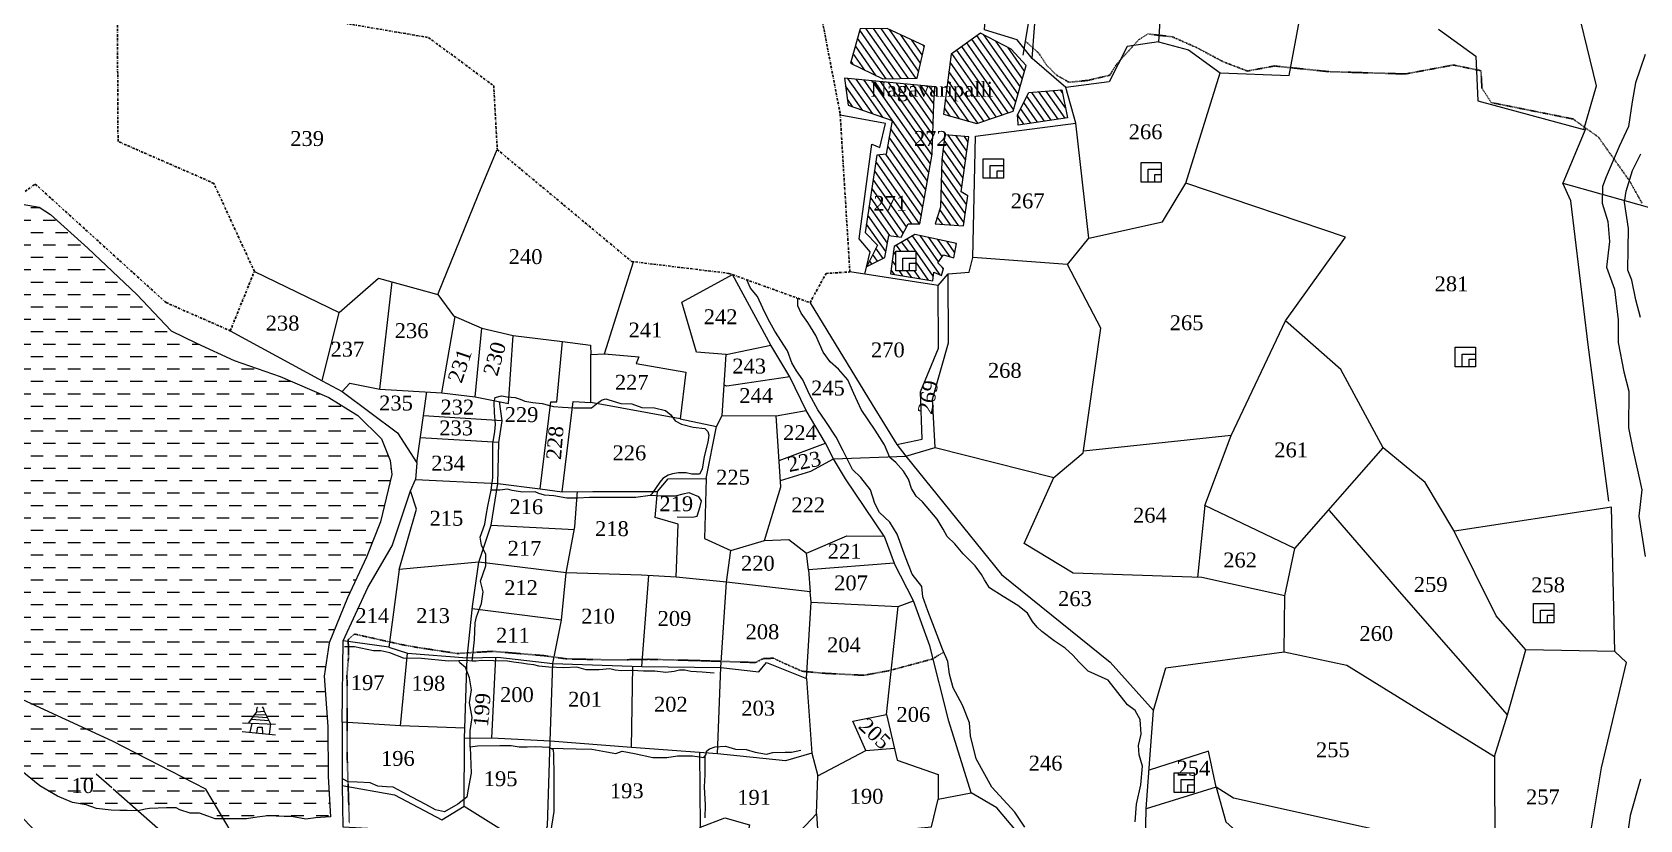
# Model space of a CAD drawing. Header units: millimetres. Extents: x -198 to 1953, y -1438 to 736.
# Drawn here: x 502.8 to 826.8, y -550.9 to -392.1 of the extents above; entities that cross this region are included whole.
import ezdxf

# ---------------------------------------------------------------- set-up
doc = ezdxf.new("R2010")
doc.units = ezdxf.units.MM
doc.header["$MEASUREMENT"] = 0
for name, pattern in [('ACAD_ISO02W100', [15, 12, -3]), ('ACAD_ISO07W100', [3, 0, -3]), ('BORDER', [1.75, 0.5, -0.25, 0.5, -0.25, 0, -0.25])]:
    doc.linetypes.add(name, pattern=pattern)
for name, color, linetype in [('CARTTRACK', 30, 'ACAD_ISO02W100'), ('NALA', 4, 'Continuous'), ('SQUAREWELL', 5, 'Continuous'), ('SURVEY_BND', 7, 'Continuous'), ('SURVEY_NO', 7, 'Continuous'), ('VILLAGE_AREA', 1, 'Continuous'), ('WATER_BODY', 4, 'Continuous')]:
    doc.layers.add(name, color=color, linetype=linetype)
doc.layers.add('FOOTPATH', color=150, linetype='ACAD_ISO07W100', lineweight=30)
doc.layers.add('VILL_BOUNDARY', color=6, linetype='BORDER', lineweight=30)
doc.styles.get("Standard").update_dxf_attribs({"font": 'TIMES.TTF'})

# ---------------------------------------------------------------- blocks, each defined once
blk = doc.blocks.new('2')
at = {"layer": 'VILLAGE_AREA'}
for points in [[(552.35, -589.93), (553.96, -587.65), (555.4, -587.58), (556.68, -590.1)], [(552.88, -589.19), (556.34, -589.42)], [(553.28, -588.61), (556.04, -588.84)], [(553.57, -588.2), (555.77, -588.31)], [(550.99, -591.63), (557.71, -592.34)], [(551.09, -589.88), (557.74, -590.14)], [(552.96, -590), (552.54, -591.79)], [(553.95, -591.94), (554.12, -590.74), (555.04, -590.74), (555.09, -592.06)], [(556.68, -590.1), (556.44, -592.21)]]:
    blk.add_lwpolyline(points, dxfattribs=at)
for centre, radius, start, end in [((554.6, -587.28), 0.744, 135.1192, 210.0792), ((554.49, -587.38), 0.93, 347.7306, 51.3006)]:
    blk.add_arc(centre, radius, start, end, dxfattribs=at)

msp = doc.modelspace()

# ---------------------------------------------------------------- hatches: boundary and pattern name
at = {"layer": 'VILLAGE_AREA'}
h = msp.add_hatch(dxfattribs=at)
h.set_pattern_fill('ANSI31', color=256, scale=10, angle=80, style=0)
h.paths.add_polyline_path([(682.58, -394.89), (675.1, -391.42), (669.64, -391.45), (667.71, -398.42), (674.23, -401.56), (681.11, -401.45)])
h.paths.add_polyline_path([(700.1, -395.56), (693.91, -392.32), (687.99, -396.55), (686.45, -408.7), (693.16, -410.57), (700.5, -408.05), (703.09, -398.85)])
h.paths.add_polyline_path([(710.31, -403.76), (703.63, -404.33), (701.33, -408.79), (701.5, -410.55), (701.47, -410.86), (711.42, -409.41)])
h.paths.add_polyline_path([(691.58, -413.26), (686.72, -412.85), (686.09, -417.94), (685.86, -427.39), (684.73, -430.76), (690.5, -431.17), (691.32, -425.16), (690.01, -424.34)])
h.paths.add_polyline_path([(684.17, -416.73), (684.52, -406.5), (684.69, -403.15), (666.52, -401.41), (667.22, -406.84), (676.07, -409.97), (674.91, -416.73), (673, -416.9), (670.68, -432.54), (673.11, -435.08), (670.97, -439.36), (674.62, -437.57), (675.43, -433.11), (677.92, -433.46), (679.31, -430.75), (681.68, -430.8)])
h.paths.add_polyline_path([(689.09, -434.71), (680.66, -432.9), (676.48, -435.37), (675.76, -440.85), (684.29, -442.26), (684.47, -440.52), (686.04, -441.17), (686.44, -439.76), (685.31, -438.6), (686.44, -437), (688.54, -437.65)])
h.paths.add_polyline_path([(680.87, -436.31), (680.87, -440.26), (679.61, -440.26), (678.24, -440.26), (676.81, -440.26), (676.81, -436.31)], flags=16)
h.paths.add_polyline_path([(670.68, -407.11), (696.86, -407.11), (696.86, -401.06), (670.68, -401.06)], flags=9)
h.paths.add_polyline_path([(679.71, -415.88), (687.89, -415.88), (687.89, -411.3), (679.71, -411.3)], flags=9)
h.paths.add_polyline_path([(671.54, -428.97), (679.72, -428.97), (679.72, -424.39), (671.54, -424.39)], flags=24)
at = {"layer": 'WATER_BODY'}
h = msp.add_hatch(dxfattribs=at)
h.set_pattern_fill('DASH', color=256, scale=20, style=0)
h.paths.add_polyline_path([(575.25, -481.31), (574.92, -478.43), (573.2, -474.06), (568.43, -469.41), (562.56, -465.76), (552.78, -461.53), (543.52, -458.32), (535.93, -454.83), (530.78, -452.34), (523.89, -445.04), (513.97, -435.69), (506.46, -428.9), (504.18, -427.4), (500.75, -426.8), (496.15, -426.24), (485.18, -424.91), (474.15, -424.53), (465.75, -423.42), (463.86, -422.98), (462.26, -422.7), (459.87, -422.76), (456.38, -423.92), (452.61, -425.08), (448.9, -425.91), (444.91, -425.58), (441.86, -422.98), (437.32, -419.55), (435.16, -416.78), (433, -414.67), (431.55, -413.51), (429.84, -412.35), (429.34, -412.4), (428.17, -413.29), (426.95, -414.73), (425.85, -416.5), (424.18, -419.38), (421.52, -423.36), (418.39, -428.51), (415.27, -433.25), (411.88, -438.65), (409.97, -440.04), (408.9, -440.29), (394.34, -485.65), (395.66, -487.31), (398.19, -489.49), (400.99, -490.56), (404.11, -491.53), (408.72, -491.6), (414.61, -492.43), (422.94, -492.47), (426.55, -493.31), (431.05, -494.59), (434.83, -496.28), (439.38, -499.32), (442.26, -501.26), (445.48, -503.51), (449.68, -506.83), (452.66, -508.7), (455.95, -510.15), (459.86, -511.47), (462.94, -511.94), (464.57, -512.63), (466.33, -513.53), (467.75, -515.02), (470.39, -516.33), (472.81, -517.23), (475.41, -517.96), (477.66, -518.96), (480.82, -520.38), (485.89, -523.28), (488.31, -524.7), (489.05, -525.51), (490.5, -521.93), (518.95, -535.02), (537.76, -544.69), (541.28, -550.63), (542.82, -550.63), (544.24, -550.63), (545.97, -550.63), (548.15, -550.32), (550.27, -550.04), (553.54, -550.21), (555.07, -550.21), (557.94, -550.73), (559.88, -550.49), (562.93, -550.24), (562.45, -542.15), (562.39, -532.08), (561.62, -521.91), (562.67, -515.21), (566.34, -506.1), (570.16, -497.97), (572.99, -490.83)])
h.paths.add_polyline_path([(548.07, -529.07), (549.51, -529), (550.79, -531.52), (550.54, -533.63), (546.65, -533.21), (547.08, -531.38), (546.46, -531.35)], flags=16)
h.paths.add_polyline_path([(490.5, -521.93), (489.05, -525.51), (490.46, -527.09), (491.47, -528.92), (492.61, -532.42), (494.03, -534.67), (495.91, -536.91), (499.65, -540.2), (504.33, -544), (507.86, -546.12), (510.88, -547.36), (513.64, -547.86), (515.75, -548.55), (518.7, -548.9), (520.47, -549), (521.92, -549), (524.14, -549.04), (525.56, -548.73), (526.46, -548.55), (529.86, -548.45), (531.83, -548.45), (532.56, -548.86), (534.64, -549.49), (536.51, -549.49), (538.21, -550.14), (539.66, -550.63), (541.28, -550.63), (537.76, -544.69), (518.95, -535.02)], flags=17)
h.paths.add_polyline_path([(408.9, -440.29), (404.24, -441.4), (397.9, -441.5), (393.95, -441.5), (390.76, -441.67), (389.44, -442.19), (386.67, -443.58), (385.53, -443.68), (381.96, -442.61), (379.4, -442.19), (377.81, -442.75), (374.17, -443.82), (370.98, -444.79), (368.76, -445.62), (366.72, -446.48), (364.74, -447.25), (363.53, -447.35), (362.04, -447.21), (358.4, -446.03), (353.93, -444.65), (349.88, -442.82), (348.04, -442.02), (346.76, -441.71), (344.82, -442.75), (341.8, -443.75), (340.59, -443.44), (339.17, -443.32), (344.67, -448.6), (362.92, -463.65), (368.27, -470.21), (370.24, -473.53), (375.92, -475.55), (384.62, -479.25), (388.66, -480.83), (390.94, -482.5), (392.99, -483.95), (394.34, -485.65)])
h.paths.add_polyline_path([(344.67, -448.6), (339.17, -443.32), (334.08, -442.89), (329.78, -441.99), (329.58, -441.99), (329.23, -454.17), (331.74, -454.17), (332.57, -454.55), (333.06, -456.04), (333.06, -457.84), (332.78, -460.78), (332.61, -463.03), (333.54, -465.66), (335.27, -466.63), (338.08, -467.42), (343.38, -467.98), (349.67, -467.89), (352.44, -468.92), (355.77, -470.38), (361.63, -471.69), (368.33, -472.85), (370.24, -473.53), (368.27, -470.21), (362.92, -463.65)])
h.paths.add_polyline_path([(469.88, -489.68), (491.33, -489.68), (491.33, -485), (469.88, -485)], flags=24)
h.paths.add_polyline_path([(480.75, -482.23), (484.49, -482.23), (484.49, -477.66), (480.75, -477.66)], flags=24)
h.paths.add_polyline_path([(509.95, -546.29), (515.91, -546.29), (515.91, -541.72), (509.95, -541.72)], flags=24)

# ---------------------------------------------------------------- linework, layer by layer
at = {"layer": 'CARTTRACK'}
for points in [[(702.53, -396.76), (704.54, -384.59), (702.37, -370.46), (701.28, -364.79), (700.42, -359.41)], [(559.5, -575.01), (558.17, -570.17), (554.38, -566.32), (547.96, -564.72), (541.28, -564.33), (534.6, -557.98), (528.09, -552.63), (518.84, -544.41), (515.69, -541.65)]]:
    msp.add_lwpolyline(points, dxfattribs=at)
at = {"layer": 'FOOTPATH', "ltscale": 0.002}
for points in [[(827.23, -426.63), (824.68, -422.09), (818.43, -413.3), (813.3, -409.64), (796.84, -406.34), (794.95, -403.41), (794.76, -399.91), (789.17, -398.77), (779.52, -400.57), (764, -400.1), (753.12, -398.96), (747.68, -399.98), (742.76, -398.09), (737.65, -395.35), (732.54, -393.08), (727.62, -392.51), (725.82, -393.65), (721.28, -398.66), (719.95, -400.83), (715.51, -401.87), (711.72, -402.25), (709.26, -400.83), (707.27, -398.85), (705.57, -396.29), (702.99, -394)], [(686.51, -517.06), (684.15, -518.48), (675.39, -520.83), (670.37, -521.74), (662, -521.31), (657.95, -520.92), (654.59, -519.44), (652.15, -518.3), (650.05, -518.39), (648.53, -519.17), (637.17, -518.78), (626.96, -518.52), (619.94, -518.65), (610.44, -518.43), (605.88, -517.78), (595.59, -516.91), (588.44, -517.35), (580.42, -516.13), (577.21, -515.55), (570.98, -514.16), (567.67, -513.42), (566.49, -514.55), (566.53, -518.16), (566.23, -521.73), (566.27, -538.18), (566.71, -551.63)]]:
    msp.add_lwpolyline(points, dxfattribs=at)
at = {"layer": 'NALA'}
for points in [[(827.85, -396.64), (825.87, -402.36), (825.21, -406.19), (824.48, -411.17), (822.61, -415.17), (819.96, -421.27), (819.23, -423.25), (819.19, -426.6), (820.33, -430.27), (820.66, -434.34), (820.03, -439.49), (821.69, -443.93), (822.42, -450.14), (822.42, -454.65), (823.52, -460.61), (824.55, -464.5), (824.48, -471.85), (825.36, -476.21), (826.46, -481.04), (827.16, -484.38), (826.54, -489.65), (827.86, -497.77)], [(826.9, -449.61), (825.95, -446.06), (825.14, -442.11), (824.37, -440.13), (824.41, -435.84), (824.48, -431.74), (823.67, -426.43), (824.04, -424.19), (825.32, -419.99), (826.97, -416.65)], [(702.85, -552.32), (700.8, -549.35), (696.2, -544.27), (693.02, -538.56), (691.88, -533.91), (691.66, -531.31), (690.27, -527.74), (688.42, -524.29), (687.66, -521.48), (687.31, -518.93), (686.26, -516.47), (684.65, -512.27), (683.3, -508.73), (682.3, -505.93), (682.1, -503.87), (680.14, -501.37), (678.79, -497.96), (677.13, -493.32), (675.62, -490.91), (673.57, -488.91), (672.61, -487.11), (671.71, -484.4), (669.81, -481.9), (668.1, -480.25), (666.19, -476.49), (664.78, -473.75), (662.72, -470.59), (661.12, -468.24), (659.41, -465.18), (658.11, -462.18), (656.8, -460.37), (655.9, -458.77), (655, -456.37), (652.43, -452.42), (651.08, -449.97), (650.02, -447.76), (648.97, -445.41), (647.57, -443.71), (646.8, -442.06)], [(725.09, -551.29), (725.31, -547.74), (726.23, -543.78), (726.53, -540.05), (725.87, -537.77), (725.72, -535.87), (726.27, -533.59), (726.09, -530.66), (725.06, -528.83), (723.55, -527.69), (719.66, -522.72), (715.62, -520.92), (713.76, -519.07), (712.51, -517.68), (710.94, -516.29), (708.76, -514.81), (706.26, -512.92), (705.29, -512.04), (704.36, -510.88), (703.39, -509.22), (701.44, -507.69), (698.5, -505.85), (695.68, -504.14), (694.71, -502.52), (694.1, -501.41), (692.85, -499.65), (690.4, -497.25), (688.73, -495.26), (687.2, -493.78), (686.37, -492.3), (685.17, -490.31), (682.24, -486.8), (680.94, -485.64), (679.97, -484.12), (679.36, -482.22), (678.39, -480.6), (676.82, -478.89), (675.66, -477.87), (674.55, -475.33), (672.65, -472.32), (669.87, -468.17), (668.34, -464.93), (667.18, -462.2), (665.28, -460.07), (663.57, -458.59), (662.18, -456.65), (660.74, -453.27), (659.12, -450.65), (657.77, -448.75), (657.12, -447.31), (657.1, -445.78)], [(591.43, -518.92), (591.92, -514.57), (592.07, -511.15), (592.36, -509.96), (593.32, -507.26), (593.69, -504.91), (593.14, -502.79), (594.22, -499.69), (594.22, -497.42), (593.35, -495.53), (593.09, -493.91), (594.02, -491.26), (594.31, -489.56), (594.6, -487.65), (595.3, -484.42), (595.62, -481.94), (595.62, -480.11), (595.65, -477.85), (595.65, -476.6), (595.65, -475.09), (596.03, -472.63), (596.17, -471.12), (595.94, -468.88), (595.91, -466.71), (596.09, -465.75), (597.39, -465.4), (598.53, -465.6), (600.1, -465.78), (601.15, -466.1), (602.08, -466.5), (603.65, -466.76), (605.54, -466.94), (607.83, -467.58), (609.69, -467.69), (611.93, -467.84), (614.11, -467.87), (615.51, -467.87), (616.5, -467.02), (617.23, -466.5), (617.63, -466.21), (618.39, -466.01), (618.97, -466.21), (621.4, -466.99), (623.61, -467.05), (625.62, -467.8), (628.18, -467.86), (630.42, -468.41), (631.47, -469.25), (632.37, -470.44), (633.66, -471.12), (636.02, -471.73), (638.37, -471.99), (638.92, -472.63), (639.16, -473.33), (638.92, -474.75), (638.2, -477.63), (637.82, -480.23), (637.24, -481.19), (635.72, -481.19), (634.56, -480.96), (633.05, -480.96), (631.86, -481.16), (630.93, -481.4), (629.91, -482.06), (629.3, -482.82), (627.66, -485.18), (627.34, -485.5), (624.46, -485.89), (619.54, -485.89), (617.45, -485.89), (615.07, -485.93), (612.76, -486.04), (610.55, -486.04), (607.91, -485.6), (606, -485.42), (604.9, -485.12), (604.17, -484.79), (601.62, -484.86), (599.53, -484.53), (598.57, -484.24), (597.03, -484.46), (595.75, -484.46), (595.3, -484.42)], [(632.79, -489.82), (635.85, -489.91), (636.8, -489.68), (637.41, -487.72), (637.64, -486.57), (637.15, -485.76), (635.22, -484.98), (633.92, -485.24), (632.36, -485.64), (631.18, -485.64), (629.54, -485.64), (627.34, -485.5)], [(607.33, -553.41), (607.99, -549.19), (607.99, -545.64), (607.96, -542.03), (607.9, -537.72), (607.87, -536.78), (606.99, -536.3), (604.16, -536.18), (602.56, -536.21), (600.93, -536.21), (599.3, -535.94), (597.01, -535.94), (592.52, -535.99), (591.04, -536.21), (591.04, -532.92), (591.47, -530.27), (590.9, -527.29), (591.29, -524.67), (590.93, -522.23), (590.08, -520.18), (588.97, -519.21), (588.78, -518.85), (586.68, -518.92), (581.26, -518.37), (577.63, -518.27), (574.89, -517.19), (573.06, -516.78), (571.55, -516.78), (567.72, -516.03), (565.72, -516)], [(640.22, -521.34), (637.84, -521.11), (635.54, -520.99), (634.3, -520.72), (633.24, -520.72), (632.18, -520.95), (630.49, -521.18), (628.25, -520.92), (626.01, -520.92), (624.81, -520.86), (623.5, -520.76), (621.54, -520.83), (620.25, -520.72), (619.21, -520.44), (617.05, -520.65), (614.42, -520.62), (612.56, -520.12), (609.94, -520.21), (606.92, -520.07), (604.92, -519.91), (603.86, -519.61), (602.59, -519.47), (601.37, -519.29), (599.8, -519.08), (598.6, -518.92), (595.76, -518.83), (593.27, -518.78), (592.28, -518.92), (591.43, -518.92), (590.34, -518.74), (588.78, -518.85)], [(591.04, -536.21), (591.23, -541.44), (590.55, -545), (590.36, -546.28), (588.57, -547.72), (585.88, -549.24), (584.1, -548.86), (582.13, -547.8), (579.32, -546.28), (577.54, -545.37), (575.53, -544.31), (574.2, -544.2), (572.42, -544.09), (570.9, -543.4), (568.25, -543.29), (566.46, -543.18), (565.33, -542.61)], [(607.16, -536.39), (612.43, -536.58), (615.54, -536.64), (618.51, -537.17), (620.4, -537.47), (621.66, -537.01), (624.17, -537.53), (627.87, -538.29), (630.68, -538.29), (632.81, -537.99), (635.85, -537.96), (638.17, -538.29), (638.63, -537.7), (638.7, -537.03), (639.26, -536.57), (640.42, -536.14), (642.5, -536.04), (644.55, -536.64), (646.67, -536.67), (648.49, -537.2), (650.74, -537.66), (652.04, -537.33), (654.56, -537.26), (655.78, -537.26), (657.66, -536.8)], [(638.43, -550.48), (638.5, -547.91), (638.29, -544.24), (638.41, -541.82), (638.41, -539.9), (638.4, -537.99)], [(826.9, -542.66), (824.81, -550), (823.6, -558.46)]]:
    msp.add_lwpolyline(points, dxfattribs=at)
at = {"layer": 'SQUAREWELL'}
for points in [[(694.45, -417.65), (698.51, -417.65), (698.51, -421.6), (694.45, -421.6)], [(695.88, -419.02), (698.51, -419.02), (698.51, -421.6), (695.88, -421.6)], [(697.25, -420.06), (698.51, -420.06), (698.51, -421.6), (697.25, -421.6)], [(726.26, -418.4), (730.32, -418.4), (730.32, -422.34), (726.26, -422.34)], [(727.69, -419.77), (730.32, -419.77), (730.32, -422.34), (727.69, -422.34)], [(729.06, -420.81), (730.32, -420.81), (730.32, -422.34), (729.06, -422.34)], [(676.81, -436.31), (680.87, -436.31), (680.87, -440.26), (676.81, -440.26)], [(678.24, -437.68), (680.87, -437.68), (680.87, -440.26), (678.24, -440.26)], [(679.61, -438.72), (680.87, -438.72), (680.87, -440.26), (679.61, -440.26)], [(789.58, -455.64), (793.64, -455.64), (793.64, -459.58), (789.58, -459.58)], [(791, -457.01), (793.64, -457.01), (793.64, -459.58), (791, -459.58)], [(792.37, -458.05), (793.64, -458.05), (793.64, -459.58), (792.37, -459.58)], [(805.36, -507.24), (809.42, -507.24), (809.42, -511.18), (805.36, -511.18)], [(806.78, -508.61), (809.42, -508.61), (809.42, -511.18), (806.78, -511.18)], [(808.15, -509.65), (809.42, -509.65), (809.42, -511.18), (808.15, -511.18)], [(732.91, -541.39), (736.97, -541.39), (736.97, -545.34), (732.91, -545.34)], [(734.34, -542.76), (736.97, -542.76), (736.97, -545.34), (734.34, -545.34)], [(735.71, -543.8), (736.97, -543.8), (736.97, -545.34), (735.71, -545.34)]]:
    msp.add_lwpolyline(points, close=True, dxfattribs=at)
at = {"layer": 'SURVEY_BND'}
for points in [[(815.87, -411.47), (811.22, -422.59), (858.44, -435.82), (858.02, -413.88), (857.41, -368.25), (857.94, -341.38), (852.52, -339.98), (810.21, -333.44)], [(729.75, -394.12), (735.81, -395.72), (742.22, -400.33), (756.13, -400.9), (759.21, -384.28), (762.19, -367.13), (761.37, -355.62), (733.87, -350.57)], [(786.23, -391.54), (793.72, -396.96), (794.1, -406), (815.5, -411.78), (818.01, -402.98), (813, -382.21), (810.71, -353.48)], [(704.3, -397.46), (701.3, -393.68), (694.71, -391.68), (695.62, -377.07), (694.56, -360.05)], [(730.64, -380.23), (729.75, -394.12), (723.45, -395.01), (719.84, -402.17), (711.1, -403.33), (704.3, -397.46), (705.73, -378.84)], [(715.75, -433.65), (730.58, -430.36), (735.31, -422.59), (742.22, -400.33)], [(685.37, -443.17), (687.41, -440.84), (691.64, -440.48), (692.37, -437.57), (692.88, -413.12), (713.14, -410.51), (711.1, -403.33)], [(670.58, -440.93), (671.69, -436.44), (669.46, -433.77), (672.01, -414.69), (673.64, -415.42), (674.77, -410.56), (665.63, -408.84)], [(711.41, -438.98), (715.75, -433.65), (713.14, -410.51)], [(547.57, -440.35), (564.64, -448.65), (572.56, -441.69), (584.53, -445.03), (592.66, -425.02), (596.52, -415.81)], [(744.43, -473.41), (755.39, -450.29), (767.43, -433.47), (735.31, -422.59)], [(820.54, -486.64), (816.37, -455.14), (812.85, -426.13), (811.22, -422.59)], [(584.53, -445.03), (587.72, -449.31), (593.39, -451.79), (599.75, -453.28), (609.69, -454.47), (615.31, -455.22), (615.36, -457.11), (618.1, -456.96), (623.95, -438.4)], [(659.54, -446.66), (672.04, -467.15), (677.06, -475.22), (682.16, -474.13), (681.8, -464.6), (685.44, -455.8), (685.37, -443.17), (667.57, -440.47)], [(684.77, -475.87), (708.68, -481.88), (714.61, -476.91), (718.15, -451.79), (711.41, -438.98), (692.37, -437.57)], [(561.2, -462.42), (565.24, -464.53), (566.83, -462.85), (572.87, -464.09), (575.36, -442.47)], [(633.36, -470.05), (640.71, -471.62), (641.86, -469.39), (642.62, -457.13), (636.67, -456.66), (633.74, -446.55), (643.89, -441)], [(642.62, -457.13), (651.63, -455.23), (643.89, -441)], [(677.06, -475.22), (678.88, -477.58), (684.77, -475.87), (684.22, -466.09), (687.44, -454.73), (687.41, -440.84)], [(542.71, -452.32), (561.2, -462.42), (564.64, -448.65)], [(572.87, -464.09), (585.35, -464.82), (588, -449.43)], [(757.27, -496.18), (775.03, -475.88), (766.54, -460.09), (755.39, -450.29)], [(585.35, -464.82), (592.06, -465.65), (593.39, -451.79)], [(592.06, -465.65), (598.77, -466.95), (599.75, -453.28)], [(596.64, -483.09), (605.14, -484.2), (607.34, -466.67), (608.49, -466.67), (609.69, -454.47)], [(655.46, -461.6), (651.63, -455.23)], [(605.14, -484.2), (609.57, -484.76), (611.82, -466.59), (615.34, -466.8), (615.36, -457.11)], [(618.1, -456.96), (625.05, -457.56), (624.49, -458.9), (634.5, -460.68), (633.36, -470.05), (615.34, -466.8)], [(641.86, -469.39), (652.71, -469.48), (658.77, -468.38), (655.46, -461.6), (642.77, -463.48), (642.24, -463.26)], [(565.24, -464.53), (576.38, -472.87), (580.29, -478.93), (582.3, -464.64)], [(596.8, -474.82), (597.52, -470.44), (581.62, -469.48)], [(597.52, -470.44), (596.98, -466.6)], [(638.61, -482.06), (638.27, -494.17), (643.6, -496.58), (650.38, -494.6), (653.68, -483.77), (652.71, -469.48)], [(653.32, -478.49), (662.65, -474.99), (658.77, -468.38)], [(609.57, -484.76), (615.79, -484.69), (628.78, -484.69), (630.95, -482.12), (638.61, -482.06), (640.71, -471.62)], [(580.29, -478.93), (580.02, -482.29), (596.64, -483.09), (596.8, -474.82), (581, -473.88)], [(653.59, -482.48), (659.72, -480.63), (664.25, -478.14), (662.65, -474.99)], [(739.09, -487.53), (744.43, -473.41), (714.66, -476.58)], [(800.08, -529.72), (803.82, -516.6), (797.83, -509.75), (789.32, -492.58), (783.54, -482.92), (775.03, -475.88)], [(650.38, -494.6), (655.29, -494.37), (658.83, -497.15), (666.98, -493.61), (674.5, -493.7), (666.67, -482.17), (664.25, -478.14)], [(664.25, -478.14), (678.88, -477.58)], [(678.88, -477.58), (686.51, -487.03), (698.15, -501.4), (720.04, -519.11), (728.75, -528.82), (731.24, -520.22), (755.1, -517), (755.26, -505.74), (738.5, -502.06), (712.6, -501.17), (702.73, -495.19), (708.68, -481.88)], [(592.79, -498.96), (576.76, -500.4), (580.26, -488.28), (579, -484.56), (580.02, -482.29)], [(576.76, -500.4), (574.66, -516.04), (565.44, -514.79), (570.4, -504.04), (575.33, -495.68), (579, -484.56)], [(595.27, -491.46), (596.64, -483.09)], [(632.57, -501.96), (625.56, -501.59), (610.43, -501.06), (612.17, -491.84), (612.59, -485.42), (612.68, -484.72)], [(642.72, -502.97), (632.57, -501.96), (632.94, -491.26), (628.35, -489.95), (628.78, -484.69)], [(755.26, -505.74), (757.27, -496.18), (739.09, -487.53), (737.64, -502.03)], [(755.1, -517), (767.71, -519.72), (797.49, -538.11), (800.08, -529.72), (778.83, -505.41), (764.22, -488.5)], [(821.7, -516.92), (821.07, -487.86), (789.4, -492.73)], [(610.43, -501.06), (592.79, -498.96), (595.27, -491.46), (612.07, -492.34)], [(674.5, -493.7), (676.47, -499.12), (659.23, -500.49), (658.83, -497.15)], [(659.23, -500.49), (659.6, -504.91), (642.72, -502.97), (643.6, -496.58)], [(574.66, -516.04), (578.44, -517.25), (590.45, -518.19), (591.52, -507.9), (592.79, -498.96)], [(607.7, -519.35), (625.65, -519.95), (627.03, -501.66)], [(609.48, -510.63), (610.43, -501.06)], [(659.8, -507.02), (677.31, -507.91), (680.41, -506.71), (676.47, -499.12)], [(625.65, -519.95), (641.58, -520.15), (642.72, -502.97)], [(641.58, -520.15), (649.24, -521.02), (650.79, -519.18), (658.81, -522.37), (659.8, -507.02), (659.6, -504.91)], [(590.45, -518.19), (596.65, -518.08), (607.7, -519.35), (609.48, -510.63), (591.48, -508.33)], [(658.81, -522.37), (659.92, -537.4), (661.1, -542.01), (670.79, -536.86), (668.16, -530.98), (674.96, -529.62), (677.31, -507.91)], [(674.96, -529.62), (677.13, -538.82), (685.37, -541.72), (685.35, -546.67), (692.05, -545.41), (687.55, -530.95), (683.66, -515.82), (680.41, -506.71)], [(577.02, -531.9), (565.23, -531.16), (565.44, -514.79)], [(590, -532.37), (577.02, -531.9), (578.44, -517.25)], [(595.41, -534.42), (589.94, -534.46), (590.45, -518.19)], [(607.16, -535.04), (595.41, -534.42), (596.22, -518.09)], [(795.78, -572.79), (807.37, -577.34), (812.71, -578.3), (819.02, -540.37), (824.06, -519.16), (821.7, -516.92), (803.82, -516.6)], [(623.59, -536.3), (607.16, -535.04), (607.7, -519.35)], [(640.93, -537.59), (623.59, -536.3), (623.86, -519.89)], [(659.92, -537.4), (654.6, -538.98), (640.93, -537.59), (641.58, -520.15)], [(542.88, -553.31), (537.76, -544.69), (518.95, -535.02), (490.5, -521.93), (488.66, -526.46), (484.34, -544.57), (496.52, -546.29), (497.73, -547.26), (507.51, -557.41), (518.5, -560.51)], [(565.23, -531.16), (565.27, -543.93), (575.8, -545.86), (585.36, -550.87), (589.83, -548.08), (589.94, -534.46)], [(797.49, -538.11), (797.52, -558.19), (744.9, -546.49), (741.4, -544.27), (727.29, -548.67), (728.19, -536.85), (728.75, -528.82)], [(589.83, -548.08), (604.89, -557.53), (606.62, -552.08), (607.16, -535.04)], [(632.27, -557.26), (635.67, -557.14), (635.55, -555.3), (637.45, -552.35), (637.34, -537.32)], [(670.79, -536.86), (676.56, -536.41)], [(741.4, -544.27), (739.87, -537.03), (727.88, -540.88)], [(565.27, -543.93), (565.39, -552.3), (588.17, -553.47), (597.27, -562), (596.43, -564.72), (606.74, -566.06), (608.3, -560.1), (604.89, -557.53)], [(657.57, -562.53), (656.44, -554.38), (660.83, -549.65), (661.1, -542.01)], [(741.4, -544.27), (743.33, -551.26), (754.28, -561.13), (754.18, -563.45), (749.76, -563.03), (731.31, -568.38), (726.82, -571.37), (727.29, -548.67)], [(660.83, -549.65), (661.11, -553.71), (677.86, -552.87), (684, -552.25), (685.35, -546.67)], [(694.05, -571.3), (711.69, -573.43), (707.5, -565.44), (701.12, -553.17), (697.19, -548.46), (692.05, -545.41)], [(637.45, -552.35), (642.36, -550.46), (647.37, -551.86), (647.15, -552.91), (639.18, -556.25), (635.67, -557.14)]]:
    msp.add_lwpolyline(points, dxfattribs=at)
at = {"layer": 'VILL_BOUNDARY'}
for points in [[(333.03, -371.37), (331.02, -412.58), (329.62, -440.57), (373.96, -439.99), (409.24, -439.22), (419.54, -422.99), (427.79, -407.82), (446.3, -423.73), (459.36, -420.38), (501.39, -424.23), (503.41, -422.76), (529.78, -446.65), (542.71, -452.32), (547.57, -440.35), (539.4, -422.61), (520.09, -414.16), (519.95, -387.74)], [(542.92, -386.47), (582.67, -393.23), (595.8, -402.96), (596.52, -415.81), (623.6, -438.36), (643.19, -440.75), (659.54, -446.66), (662.78, -440.75), (667.57, -440.47), (665.6, -408.48), (662.08, -390.17)]]:
    msp.add_lwpolyline(points, dxfattribs=at)
at = {"layer": 'VILLAGE_AREA'}
for points in [[(674.23, -401.56), (681.11, -401.45), (682.58, -394.89), (675.1, -391.42), (669.64, -391.45), (667.71, -398.42), (674.23, -401.56)], [(693.16, -410.57), (700.5, -408.05), (703.09, -398.85), (700.1, -395.56), (693.91, -392.32), (687.99, -396.55), (686.45, -408.7), (693.16, -410.57)], [(675.43, -433.11), (677.92, -433.46), (679.31, -430.75), (681.68, -430.8), (684.17, -416.73), (684.52, -406.5), (684.69, -403.15), (666.52, -401.41), (667.22, -406.84), (676.07, -409.97), (674.91, -416.73), (673, -416.9), (670.68, -432.54), (673.11, -435.08), (670.97, -439.36), (674.62, -437.57), (675.43, -433.11)], [(701.5, -410.55), (701.33, -408.79), (703.63, -404.33), (710.31, -403.76), (711.42, -409.41), (701.47, -410.86), (701.5, -410.55)], [(684.73, -430.76), (690.5, -431.17), (691.32, -425.16), (690.01, -424.34), (691.58, -413.26), (686.72, -412.85), (686.09, -417.94), (685.86, -427.39), (684.73, -430.76)], [(686.44, -437), (688.54, -437.65), (689.09, -434.71), (680.66, -432.9), (676.48, -435.37), (675.76, -440.85), (684.29, -442.26), (684.47, -440.52), (686.04, -441.17), (686.44, -439.76), (685.31, -438.6), (686.44, -437)]]:
    msp.add_lwpolyline(points, dxfattribs=at)
at = {"layer": 'WATER_BODY'}
for points in [[(500.75, -426.8), (504.18, -427.4), (506.46, -428.9), (513.97, -435.69), (523.89, -445.04), (530.78, -452.34), (535.93, -454.83), (543.52, -458.32), (552.78, -461.53), (562.56, -465.76), (568.43, -469.41), (573.2, -474.06), (574.92, -478.43), (575.25, -481.31), (572.99, -490.83), (570.16, -497.97), (566.34, -506.1), (562.67, -515.21), (561.62, -521.91), (562.39, -532.08), (562.45, -542.15), (562.93, -550.24)], [(562.93, -550.24), (559.88, -550.49), (557.94, -550.73), (555.07, -550.21), (553.54, -550.21), (550.27, -550.04), (548.15, -550.32), (545.97, -550.63), (544.24, -550.63), (542.82, -550.63), (541.29, -550.63), (539.66, -550.63), (538.21, -550.14), (536.51, -549.49), (534.64, -549.49), (532.56, -548.86), (531.83, -548.45), (529.86, -548.45), (526.46, -548.55), (525.56, -548.73), (524.14, -549.04), (521.92, -549), (520.47, -549), (518.7, -548.9), (515.75, -548.55), (513.64, -547.86), (510.88, -547.36), (507.86, -546.12), (504.33, -544), (499.65, -540.2)]]:
    msp.add_lwpolyline(points, dxfattribs=at)

# ---------------------------------------------------------------- block references
at = {"layer": 'VILLAGE_AREA'}
msp.add_blockref('2', (-5.89, 58.58), dxfattribs=at)

# ---------------------------------------------------------------- texts
at = {"layer": 'SURVEY_NO'}
for s, p in [('Nagavaripalli', (671.75, -405.14)), ('266', (723.77, -413.72)), ('239', (554.8, -415.08)), ('272', (680.48, -415.06)), ('271', (672.31, -428.14)), ('267', (700.01, -427.65)), ('240', (598.83, -438.88)), ('281', (785.41, -444.36)), ('238', (549.85, -452.27)), ('242', (638.13, -450.99)), ('265', (732.03, -452.2)), ('236', (575.85, -453.79)), ('241', (622.97, -453.67)), ('237', (562.91, -457.52)), ('270', (671.83, -457.67)), ('243', (643.89, -460.93)), ('268', (695.39, -461.8)), ('227', (620.22, -464.2)), ('245', (659.75, -465.36)), ('235', (572.71, -468.38)), ('232', (585.07, -469.19)), ('244', (645.29, -466.87)), ('229', (598.01, -470.71)), ('233', (584.84, -473.39)), ('224', (654.12, -474.36)), ('226', (619.74, -478.42)), ('261', (753.1, -477.82)), ('234', (583.2, -480.49)), ('225', (640.62, -483.32)), ('219', (629.19, -488.67)), ('222', (655.78, -488.91)), ('215', (582.87, -491.6)), ('216', (598.96, -489.27)), ('264', (724.64, -490.98)), ('218', (616.22, -493.7)), ('217', (598.61, -497.66)), ('221', (663.12, -498.23)), ('220', (645.63, -500.67)), ('262', (742.81, -500.01)), ('207', (664.41, -504.63)), ('259', (781.22, -504.93)), ('258', (804.88, -505.02)), ('212', (597.91, -505.58)), ('263', (709.54, -507.79)), ('214', (567.93, -511.21)), ('213', (580.18, -511.21)), ('210', (613.43, -511.32)), ('209', (628.83, -511.79)), ('208', (646.56, -514.47)), ('260', (770.26, -514.82)), ('211', (596.27, -515.17)), ('204', (662.98, -517.1)), ('197', (567, -524.72)), ('198', (579.24, -524.84)), ('200', (597.08, -527.13)), ('201', (610.8, -528.08)), ('202', (628.1, -529.08)), ('203', (645.7, -529.86)), ('206', (676.97, -531.13)), ('196', (573.08, -539.99)), ('255', (761.5, -538.25)), ('195', (593.79, -544.08)), ('246', (703.62, -540.94)), ('254', (733.41, -541.96)), ('10', (510.71, -545.47)), ('193', (619.22, -546.51)), ('191', (644.88, -547.84)), ('190', (667.54, -547.62)), ('257', (803.84, -547.75))]:
    msp.add_text(s, height=3, dxfattribs=at).set_placement(p)
for s, rotation, p in [('231', 71.5456, (589.3, -463.06)), ('230', 74.4589, (596.51, -461.63)), ('269', 79.0767, (684.15, -469.33)), ('228', 85.2305, (609.34, -478.4)), ('223', 11.6764, (655.33, -480.8)), ('199', 85.2313, (594.63, -532.22)), ('205', 316.5014, (669.09, -532.22))]:
    msp.add_text(s, height=3, rotation=rotation, dxfattribs=at).set_placement(p)

doc.saveas('drawing.dxf')
